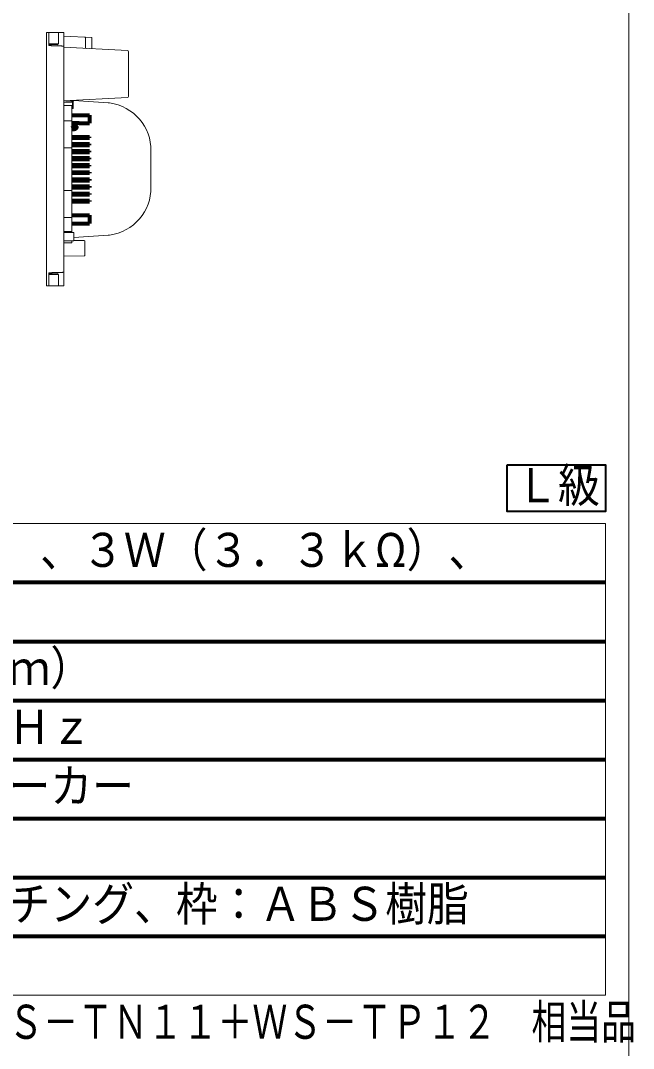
# Model space of a CAD drawing. Units: millimetres on the paper. Extents: x -1226 to 1226, y -319 to 241.
# Drawn here: x 77.4 to 129.4, y -36.5 to 50.6 of the extents above; entities that cross this region are included whole.
import ezdxf
from ezdxf.enums import TextEntityAlignment as Align

# ---------------------------------------------------------------- set-up
doc = ezdxf.new("R2010")
doc.units = ezdxf.units.MM
for name, color, linetype, lineweight in [('0-2_Defpoints', 2, 'Continuous', 80), ('0-4_(J)SP', 1, 'Continuous', 80), ('0-5_gaikei', 1, 'Continuous', 80), ('0-A_SYSTEM', 7, 'Continuous', 20)]:
    doc.layers.add(name, color=color, linetype=linetype, lineweight=lineweight)
doc.layers.add('0-6_moji1', color=1, linetype='Continuous')
doc.styles.add('ＭＳ ゴシック', font='')
doc.styles.get('ＭＳ ゴシック').set_extended_font_data('MS Gothic')

msp = doc.modelspace()

# ---------------------------------------------------------------- linework, layer by layer
at = {"layer": '0-2_Defpoints', "lineweight": 40}
msp.add_lwpolyline([(118.679, 12.976), (127, 12.976), (127, 9.009), (118.679, 9.009)], close=True, dxfattribs=at)
at = {"layer": '0-4_(J)SP', "color": 7, "lineweight": 20}
for p, q in [((79.643, 49.634), (81.093, 49.634)), ((79.643, 49.634), (79.643, 28.134)), ((79.843, 48.512), (79.843, 49.634)), ((79.843, 49.609), (80.643, 49.609)), ((80.643, 49.609), (80.643, 48.659)), ((81.093, 49.634), (81.093, 29.245)), ((81.093, 49.324), (83.445, 49.201)), ((82.943, 49.179), (82.943, 48.321)), ((83.446, 49.197), (83.445, 49.201)), ((83.493, 48.245), (83.493, 49.151)), ((79.843, 48.659), (80.643, 48.659)), ((79.843, 48.593), (80.593, 48.579)), ((80.593, 48.659), (80.593, 48.579)), ((81.093, 48.371), (86.498, 48.088)), ((86.593, 47.988), (86.593, 44.207)), ((86.498, 44.107), (81.093, 43.824)), ((81.093, 43.709), (81.793, 43.709)), ((81.283, 43.834), (81.963, 43.834)), ((81.793, 43.834), (81.793, 43.709)), ((81.843, 43.834), (81.843, 43.184)), ((81.893, 43.184), (81.893, 43.834)), ((81.943, 43.846), (84.869, 43.662)), ((81.943, 43.816), (81.943, 43.834)), ((81.963, 43.834), (81.963, 43.869)), ((84.869, 43.662), (84.988, 43.65)), ((81.093, 43.442), (81.793, 43.442)), ((81.793, 32.656), (81.793, 43.442)), ((81.793, 43.434), (81.843, 43.434)), ((81.843, 43.184), (81.893, 43.184)), ((81.093, 42.125), (81.793, 42.125)), ((81.093, 39.839), (81.793, 39.839)), ((88.493, 36.531), (88.493, 39.685)), ((81.093, 36.229), (81.793, 36.229)), ((81.093, 33.943), (81.793, 33.943)), ((81.093, 32.74), (81.793, 32.74)), ((81.943, 32.656), (81.093, 32.656)), ((81.943, 31.956), (81.943, 32.656)), ((81.943, 32.252), (84.869, 32.437)), ((81.943, 31.956), (81.093, 31.956)), ((81.793, 31.802), (81.793, 31.956)), ((82.844, 31.985), (81.943, 32)), ((82.893, 30.733), (82.893, 31.935)), ((82.844, 30.683), (81.093, 30.652)), ((79.843, 28.134), (79.843, 29.255)), ((79.843, 29.175), (80.593, 29.189)), ((79.843, 29.109), (80.643, 29.109)), ((80.593, 29.189), (80.593, 29.109)), ((80.643, 29.109), (80.643, 28.159)), ((81.093, 29.245), (81.093, 28.134)), ((79.643, 28.134), (81.093, 28.134)), ((79.843, 28.159), (80.643, 28.159))]:
    msp.add_line(p, q, dxfattribs=at)
at = {"layer": '0-4_(J)SP'}
for p, q in [((81.793, 42.626), (83.293, 42.626)), ((82.397, 41.926), (81.793, 41.929)), ((82.395, 41.926), (83.293, 41.926)), ((83.293, 42.626), (83.293, 41.927)), ((81.793, 40.794), (83.293, 40.784)), ((81.793, 40.674), (83.293, 40.684)), ((81.793, 40.194), (83.293, 40.184)), ((81.793, 40.074), (83.293, 40.084)), ((83.293, 40.684), (83.293, 40.784)), ((83.293, 40.084), (83.293, 40.184)), ((81.793, 39.594), (83.293, 39.584)), ((81.793, 39.474), (83.293, 39.484)), ((83.293, 39.484), (83.293, 39.584)), ((81.793, 38.994), (83.293, 38.984)), ((81.793, 38.874), (83.293, 38.884)), ((83.293, 38.384), (81.793, 38.394)), ((83.293, 38.884), (83.293, 38.984)), ((83.293, 38.284), (83.293, 38.384)), ((81.793, 38.274), (83.293, 38.284)), ((81.793, 37.794), (83.293, 37.784)), ((83.293, 37.684), (81.793, 37.674)), ((83.293, 37.784), (83.293, 37.684)), ((81.793, 37.194), (83.293, 37.184)), ((81.793, 37.074), (83.293, 37.084)), ((83.293, 37.184), (83.293, 37.084)), ((81.793, 36.594), (83.293, 36.584)), ((81.793, 36.474), (83.293, 36.484)), ((81.793, 35.994), (83.293, 35.984)), ((81.793, 35.874), (83.293, 35.884)), ((83.293, 36.584), (83.293, 36.484)), ((83.293, 35.984), (83.293, 35.884)), ((81.793, 35.394), (83.293, 35.384)), ((81.793, 35.274), (83.293, 35.284)), ((83.293, 35.384), (83.293, 35.284)), ((81.793, 34.139), (82.397, 34.141)), ((82.395, 34.141), (83.293, 34.141)), ((83.293, 34.141), (83.293, 33.441)), ((81.793, 33.441), (83.293, 33.441))]:
    msp.add_line(p, q, dxfattribs=at)
at = {"layer": '0-4_(J)SP', "color": 7, "lineweight": 20}
for points in [[(80.396, 48.495), (80.378, 48.495), (80.361, 48.496), (80.343, 48.496), (80.325, 48.497), (80.307, 48.497), (80.289, 48.498), (80.271, 48.499), (80.253, 48.499), (80.236, 48.5), (80.218, 48.5), (80.2, 48.501), (80.182, 48.501), (80.164, 48.502), (80.146, 48.503), (80.128, 48.503), (80.111, 48.504), (80.093, 48.504), (80.075, 48.505), (80.057, 48.505), (80.039, 48.506), (80.021, 48.507), (80.003, 48.507), (79.986, 48.508), (79.968, 48.508), (79.95, 48.509), (79.932, 48.51), (79.914, 48.51), (79.896, 48.511), (79.878, 48.511), (79.861, 48.512), (79.843, 48.512)], [(81.093, 48.472), (81.075, 48.473), (81.057, 48.474), (81.039, 48.474), (81.021, 48.475), (81.003, 48.475), (80.986, 48.476), (80.968, 48.476), (80.95, 48.477), (80.932, 48.477), (80.914, 48.478), (80.896, 48.479), (80.878, 48.479), (80.861, 48.48), (80.843, 48.48), (80.825, 48.481), (80.807, 48.481), (80.789, 48.482), (80.771, 48.483), (80.753, 48.483), (80.736, 48.484), (80.718, 48.484), (80.7, 48.485), (80.682, 48.485), (80.664, 48.486), (80.646, 48.487), (80.628, 48.487), (80.611, 48.488), (80.593, 48.488), (80.575, 48.489), (80.557, 48.489), (80.539, 48.49), (80.521, 48.491), (80.503, 48.491), (80.486, 48.492), (80.468, 48.492), (80.45, 48.493), (80.432, 48.493), (80.414, 48.494), (80.396, 48.495)], [(81.403, 31.803), (81.393, 31.803), (81.383, 31.803), (81.373, 31.803), (81.363, 31.803), (81.353, 31.803), (81.343, 31.803), (81.333, 31.803), (81.323, 31.803), (81.313, 31.803), (81.303, 31.803), (81.293, 31.803), (81.283, 31.803), (81.273, 31.803), (81.263, 31.803), (81.253, 31.803), (81.243, 31.803), (81.233, 31.803), (81.223, 31.803), (81.213, 31.803), (81.203, 31.803), (81.193, 31.803), (81.183, 31.803), (81.173, 31.803), (81.163, 31.803), (81.153, 31.803), (81.143, 31.803), (81.133, 31.803), (81.123, 31.803), (81.113, 31.803), (81.103, 31.803), (81.093, 31.803)], [(81.793, 31.802), (81.783, 31.802), (81.773, 31.802), (81.763, 31.802), (81.753, 31.802), (81.743, 31.802), (81.733, 31.802), (81.723, 31.802), (81.713, 31.802), (81.703, 31.802), (81.693, 31.802), (81.683, 31.802), (81.673, 31.802), (81.663, 31.802), (81.653, 31.802), (81.643, 31.802), (81.633, 31.802), (81.623, 31.802), (81.613, 31.802), (81.603, 31.802), (81.593, 31.803), (81.583, 31.803), (81.573, 31.803), (81.563, 31.803), (81.553, 31.803), (81.543, 31.803), (81.533, 31.803), (81.523, 31.803), (81.513, 31.803), (81.503, 31.803), (81.493, 31.803), (81.483, 31.803), (81.473, 31.803), (81.463, 31.803), (81.453, 31.803), (81.443, 31.803), (81.433, 31.803), (81.423, 31.803), (81.413, 31.803), (81.403, 31.803)], [(79.843, 29.255), (79.861, 29.256), (79.878, 29.256), (79.896, 29.257), (79.914, 29.258), (79.932, 29.258), (79.95, 29.259), (79.968, 29.259), (79.986, 29.26), (80.003, 29.261), (80.021, 29.261), (80.039, 29.262), (80.057, 29.262), (80.075, 29.263), (80.093, 29.263), (80.111, 29.264), (80.128, 29.265), (80.146, 29.265), (80.164, 29.266), (80.182, 29.266), (80.2, 29.267), (80.218, 29.267), (80.236, 29.268), (80.253, 29.269), (80.271, 29.269), (80.289, 29.27), (80.307, 29.27), (80.325, 29.271), (80.343, 29.271), (80.361, 29.272), (80.378, 29.273), (80.396, 29.273), (80.414, 29.274), (80.432, 29.274), (80.45, 29.275), (80.468, 29.275), (80.486, 29.276), (80.503, 29.277), (80.521, 29.277), (80.539, 29.278)], [(80.539, 29.278), (80.557, 29.278), (80.575, 29.279), (80.593, 29.279), (80.611, 29.28), (80.628, 29.281), (80.646, 29.281), (80.664, 29.282), (80.682, 29.282), (80.7, 29.283), (80.718, 29.283), (80.736, 29.284), (80.753, 29.285), (80.771, 29.285), (80.789, 29.286), (80.807, 29.286), (80.825, 29.287), (80.843, 29.287), (80.861, 29.288), (80.878, 29.289), (80.896, 29.289), (80.914, 29.29), (80.932, 29.29), (80.95, 29.291), (80.968, 29.291), (80.986, 29.292), (81.003, 29.292), (81.021, 29.293), (81.039, 29.294), (81.057, 29.294), (81.075, 29.295), (81.093, 29.295)]]:
    msp.add_lwpolyline(points, dxfattribs=at)
at = {"layer": '0-4_(J)SP'}
for points in [[(81.842, 41.767), (81.838, 41.768), (81.833, 41.768), (81.829, 41.769), (81.824, 41.769), (81.82, 41.77), (81.815, 41.771), (81.811, 41.771), (81.806, 41.772), (81.802, 41.772), (81.797, 41.773), (81.793, 41.773)], [(81.842, 41.644), (81.838, 41.644), (81.833, 41.645), (81.829, 41.646), (81.824, 41.646), (81.82, 41.647), (81.815, 41.647), (81.811, 41.648), (81.806, 41.648), (81.802, 41.649), (81.797, 41.649), (81.793, 41.65)], [(81.793, 41.418), (81.797, 41.418), (81.802, 41.418), (81.806, 41.419), (81.811, 41.419), (81.815, 41.419), (81.82, 41.419), (81.824, 41.42), (81.829, 41.42), (81.833, 41.42), (81.838, 41.421), (81.842, 41.421), (81.846, 41.421), (81.851, 41.422), (81.855, 41.422), (81.86, 41.422), (81.864, 41.422), (81.869, 41.423), (81.873, 41.423), (81.878, 41.423), (81.882, 41.424), (81.887, 41.424), (81.891, 41.424), (81.896, 41.424), (81.9, 41.425), (81.905, 41.425), (81.909, 41.425), (81.914, 41.426), (81.918, 41.426), (81.923, 41.426), (81.927, 41.427), (81.932, 41.427), (81.936, 41.427), (81.941, 41.427), (81.945, 41.428), (81.95, 41.428), (81.954, 41.428), (81.959, 41.429), (81.963, 41.429), (81.967, 41.429)], [(82.017, 41.745), (82.012, 41.746), (82.008, 41.746), (82.003, 41.747), (81.999, 41.748), (81.994, 41.748), (81.99, 41.749), (81.985, 41.749), (81.981, 41.75), (81.976, 41.75), (81.972, 41.751), (81.967, 41.752), (81.963, 41.752), (81.959, 41.753), (81.954, 41.753), (81.95, 41.754), (81.945, 41.754), (81.941, 41.755), (81.936, 41.755), (81.932, 41.756), (81.927, 41.757), (81.923, 41.757), (81.918, 41.758), (81.914, 41.758), (81.909, 41.759), (81.905, 41.759), (81.9, 41.76), (81.896, 41.761), (81.891, 41.761), (81.887, 41.762), (81.882, 41.762), (81.878, 41.763), (81.873, 41.763), (81.869, 41.764), (81.864, 41.764), (81.86, 41.765), (81.855, 41.766), (81.851, 41.766), (81.846, 41.767), (81.842, 41.767)], [(82.017, 41.622), (82.012, 41.623), (82.008, 41.623), (82.003, 41.624), (81.999, 41.624), (81.994, 41.625), (81.99, 41.625), (81.985, 41.626), (81.981, 41.626), (81.976, 41.627), (81.972, 41.628), (81.967, 41.628), (81.963, 41.629), (81.959, 41.629), (81.954, 41.63), (81.95, 41.63), (81.945, 41.631), (81.941, 41.632), (81.936, 41.632), (81.932, 41.633), (81.927, 41.633), (81.923, 41.634), (81.918, 41.634), (81.914, 41.635), (81.909, 41.635), (81.905, 41.636), (81.9, 41.637), (81.896, 41.637), (81.891, 41.638), (81.887, 41.638), (81.882, 41.639), (81.878, 41.639), (81.873, 41.64), (81.869, 41.64), (81.864, 41.641), (81.86, 41.642), (81.855, 41.642), (81.851, 41.643), (81.846, 41.643), (81.842, 41.644)], [(81.967, 41.429), (81.972, 41.429), (81.976, 41.43), (81.981, 41.43), (81.985, 41.43), (81.99, 41.431), (81.994, 41.431), (81.999, 41.431), (82.003, 41.432), (82.008, 41.432), (82.012, 41.432), (82.017, 41.432)], [(82.017, 41.745), (82.019, 41.745), (82.021, 41.745), (82.024, 41.744), (82.026, 41.744), (82.028, 41.743), (82.031, 41.743), (82.033, 41.743), (82.035, 41.742), (82.038, 41.742), (82.04, 41.741), (82.042, 41.741), (82.045, 41.74), (82.047, 41.74), (82.049, 41.739), (82.051, 41.739), (82.054, 41.738), (82.056, 41.737), (82.058, 41.737), (82.061, 41.736), (82.063, 41.736), (82.065, 41.735), (82.067, 41.734), (82.07, 41.733), (82.072, 41.733), (82.074, 41.732), (82.076, 41.731), (82.078, 41.73), (82.081, 41.729), (82.083, 41.728), (82.085, 41.727), (82.087, 41.726), (82.089, 41.725), (82.091, 41.724), (82.093, 41.723), (82.096, 41.722), (82.098, 41.721), (82.1, 41.72), (82.102, 41.719), (82.104, 41.718)], [(82.044, 41.617), (82.041, 41.617), (82.039, 41.618), (82.037, 41.618), (82.034, 41.619), (82.032, 41.619), (82.029, 41.62), (82.027, 41.62), (82.024, 41.621), (82.022, 41.621), (82.019, 41.622), (82.017, 41.622)], [(82.089, 41.449), (82.087, 41.448), (82.085, 41.447), (82.083, 41.446), (82.08, 41.445), (82.078, 41.445), (82.076, 41.444), (82.074, 41.443), (82.072, 41.442), (82.069, 41.442), (82.067, 41.441), (82.065, 41.44), (82.063, 41.44), (82.06, 41.439), (82.058, 41.439), (82.056, 41.438), (82.054, 41.438), (82.051, 41.437), (82.049, 41.437), (82.047, 41.436), (82.045, 41.436), (82.042, 41.436), (82.04, 41.435), (82.038, 41.435), (82.035, 41.435), (82.033, 41.434), (82.031, 41.434), (82.028, 41.434), (82.026, 41.433), (82.024, 41.433), (82.021, 41.433), (82.019, 41.433), (82.017, 41.432)], [(82.131, 41.576), (82.129, 41.578), (82.127, 41.579), (82.125, 41.581), (82.123, 41.582), (82.121, 41.583), (82.119, 41.585), (82.117, 41.586), (82.114, 41.587), (82.112, 41.589), (82.11, 41.59), (82.108, 41.591), (82.106, 41.592), (82.104, 41.594), (82.102, 41.595), (82.099, 41.596), (82.097, 41.597), (82.095, 41.599), (82.093, 41.6), (82.091, 41.601), (82.088, 41.602), (82.086, 41.603), (82.084, 41.604), (82.082, 41.605), (82.079, 41.606), (82.077, 41.607), (82.075, 41.608), (82.072, 41.609), (82.07, 41.609), (82.068, 41.61), (82.065, 41.611), (82.063, 41.612), (82.061, 41.612), (82.058, 41.613), (82.056, 41.614), (82.054, 41.614), (82.051, 41.615), (82.049, 41.616), (82.046, 41.616), (82.044, 41.617)], [(82.162, 41.502), (82.16, 41.5), (82.159, 41.498), (82.157, 41.496), (82.156, 41.495), (82.154, 41.493), (82.153, 41.491), (82.151, 41.49), (82.149, 41.488), (82.148, 41.486), (82.146, 41.485), (82.144, 41.483), (82.142, 41.482), (82.141, 41.48), (82.139, 41.479), (82.137, 41.477), (82.135, 41.476), (82.133, 41.474), (82.132, 41.473), (82.13, 41.472), (82.128, 41.47), (82.126, 41.469), (82.124, 41.468), (82.122, 41.466), (82.12, 41.465), (82.118, 41.464), (82.116, 41.463), (82.114, 41.461), (82.112, 41.46), (82.11, 41.459), (82.108, 41.458), (82.106, 41.457), (82.104, 41.456), (82.102, 41.455), (82.1, 41.454), (82.098, 41.453), (82.096, 41.452), (82.093, 41.451), (82.091, 41.45), (82.089, 41.449)], [(82.104, 41.718), (82.106, 41.717), (82.108, 41.715), (82.11, 41.714), (82.112, 41.713), (82.114, 41.712), (82.116, 41.71), (82.118, 41.709), (82.12, 41.708), (82.122, 41.706), (82.124, 41.705), (82.126, 41.704), (82.128, 41.702), (82.129, 41.701), (82.131, 41.7), (82.133, 41.698), (82.135, 41.697), (82.137, 41.695), (82.139, 41.694), (82.14, 41.692), (82.142, 41.691), (82.144, 41.689), (82.146, 41.687), (82.147, 41.686), (82.149, 41.684), (82.151, 41.682), (82.152, 41.681), (82.154, 41.679), (82.156, 41.677), (82.157, 41.676), (82.159, 41.674), (82.16, 41.672), (82.162, 41.67), (82.163, 41.668), (82.165, 41.666), (82.166, 41.664), (82.167, 41.663), (82.169, 41.661), (82.17, 41.659), (82.171, 41.657)], [(82.14, 41.567), (82.139, 41.568), (82.138, 41.569), (82.137, 41.57), (82.137, 41.571), (82.136, 41.572), (82.135, 41.572), (82.134, 41.573), (82.134, 41.574), (82.133, 41.575), (82.132, 41.576), (82.131, 41.576)], [(82.17, 41.536), (82.169, 41.536), (82.168, 41.537), (82.167, 41.538), (82.167, 41.539), (82.166, 41.54), (82.165, 41.54), (82.164, 41.541), (82.164, 41.542), (82.163, 41.543), (82.162, 41.544), (82.161, 41.545), (82.161, 41.545), (82.16, 41.546), (82.159, 41.547), (82.158, 41.548), (82.157, 41.549), (82.157, 41.549), (82.156, 41.55), (82.155, 41.551), (82.154, 41.552), (82.154, 41.553), (82.153, 41.554), (82.152, 41.554), (82.151, 41.555), (82.151, 41.556), (82.15, 41.557), (82.149, 41.558), (82.148, 41.558), (82.147, 41.559), (82.147, 41.56), (82.146, 41.561), (82.145, 41.562), (82.144, 41.563), (82.144, 41.563), (82.143, 41.564), (82.142, 41.565), (82.141, 41.566), (82.141, 41.567), (82.14, 41.567)], [(82.193, 41.585), (82.193, 41.583), (82.192, 41.581), (82.192, 41.578), (82.192, 41.576), (82.192, 41.574), (82.192, 41.571), (82.191, 41.569), (82.191, 41.567), (82.191, 41.564), (82.19, 41.562), (82.19, 41.56), (82.19, 41.558), (82.189, 41.555), (82.188, 41.553), (82.188, 41.551), (82.187, 41.549), (82.186, 41.546), (82.186, 41.544), (82.185, 41.542), (82.184, 41.54), (82.183, 41.538), (82.182, 41.535), (82.181, 41.533), (82.18, 41.531), (82.179, 41.529), (82.178, 41.527), (82.177, 41.525), (82.176, 41.523), (82.175, 41.521), (82.174, 41.519), (82.173, 41.517), (82.171, 41.515), (82.17, 41.513), (82.169, 41.511), (82.168, 41.509), (82.166, 41.507), (82.165, 41.505), (82.163, 41.503), (82.162, 41.502)], [(82.171, 41.533), (82.171, 41.533), (82.171, 41.534), (82.171, 41.534), (82.171, 41.534), (82.171, 41.534), (82.17, 41.534), (82.17, 41.535), (82.17, 41.535), (82.17, 41.535), (82.17, 41.535), (82.17, 41.536)], [(82.171, 41.657), (82.173, 41.655), (82.174, 41.653), (82.175, 41.651), (82.176, 41.649), (82.177, 41.646), (82.178, 41.644), (82.179, 41.642), (82.18, 41.64), (82.181, 41.638), (82.182, 41.636), (82.183, 41.634), (82.184, 41.631), (82.185, 41.629), (82.186, 41.627), (82.186, 41.625), (82.187, 41.622), (82.188, 41.62), (82.188, 41.618), (82.189, 41.616), (82.19, 41.613), (82.19, 41.611), (82.19, 41.609), (82.191, 41.606), (82.191, 41.604), (82.191, 41.602), (82.192, 41.599), (82.192, 41.597), (82.192, 41.595), (82.192, 41.592), (82.192, 41.59), (82.193, 41.588), (82.193, 41.585)], [(82.176, 41.525), (82.176, 41.525), (82.176, 41.525), (82.176, 41.525), (82.176, 41.526), (82.176, 41.526), (82.175, 41.526), (82.175, 41.526), (82.175, 41.526), (82.175, 41.527), (82.175, 41.527), (82.175, 41.527), (82.175, 41.527), (82.175, 41.528), (82.174, 41.528), (82.174, 41.528), (82.174, 41.528), (82.174, 41.528), (82.174, 41.529), (82.174, 41.529), (82.174, 41.529), (82.174, 41.529), (82.173, 41.529), (82.173, 41.53), (82.173, 41.53), (82.173, 41.53), (82.173, 41.53), (82.173, 41.531), (82.173, 41.531), (82.172, 41.531), (82.172, 41.531), (82.172, 41.531), (82.172, 41.532), (82.172, 41.532), (82.172, 41.532), (82.172, 41.532), (82.172, 41.533), (82.171, 41.533), (82.171, 41.533), (82.171, 41.533)]]:
    msp.add_lwpolyline(points, dxfattribs=at)
at = {"layer": '0-4_(J)SP', "color": 7, "lineweight": 20}
for centre, radius, start, end in [((82.893, 49.179), 0.05, 0, 87), ((83.443, 49.151), 0.05, 0, 87), ((82.993, 48.321), 0.05, 180, 267), ((86.493, 47.988), 0.1, 0, 87.00002), ((84.431, 39.626), 4.062, 359.17244, 82.12888), ((86.493, 44.207), 0.1, 273.00154, 0.00008), ((84.431, 36.472), 4.062, 277.87112, 0.82756), ((84.769, 34.033), 1.6, 273.60476, 277.87112), ((82.843, 31.935), 0.05, 0, 88.99999), ((82.843, 30.733), 0.05, 271.00001, 0)]:
    msp.add_arc(centre, radius, start, end, dxfattribs=at)
at = {"layer": '0-5_gaikei', "color": 4, "lineweight": 9}
for p, q in [((127, 8.009), (2, 8.009)), ((127, -31.991), (127, 8.009)), ((2, -31.991), (127, -31.991))]:
    msp.add_line(p, q, dxfattribs=at)
at = {"layer": '0-5_gaikei'}
for p, q in [((127, 3.009), (2, 3.009)), ((2, -1.991), (127, -1.991)), ((2, -6.991), (127, -6.991)), ((2, -11.991), (127, -11.991)), ((2, -16.991), (127, -16.991)), ((2, -21.991), (127, -21.991)), ((2, -26.991), (127, -26.991))]:
    msp.add_line(p, q, dxfattribs=at)
at = {"layer": '0-A_SYSTEM'}
msp.add_line((129, 203.009), (129, -276.991), dxfattribs=at)

# ---------------------------------------------------------------- texts
at = {"layer": '0-2_Defpoints', "style": 'ＭＳ ゴシック', "width": 0.9}
for s, p in [('Ｌ級', (119.44, 8.937)), ('６Ｗ（１．６７ｋΩ）、３Ｗ（３．３ｋΩ）、', (44.5, 3.454)), ('９４ｄＢ（１Ｗ／１ｍ）', (44.5, -6.546)), ('１２０Ｈｚ～１５ｋＨｚ', (44.5, -11.546)), ('１２ｃｍコーンスピーカー', (44.5, -16.546)), ('ネット：アルミパンチング、枠：ＡＢＳ樹脂', (44.5, -26.546))]:
    msp.add_text(s, height=2.889, dxfattribs=at).set_placement(p, align=Align.BOTTOM_LEFT)
at = {"layer": '0-6_moji1', "style": 'ＭＳ ゴシック', "width": 0.75}
msp.add_text('パナソニック：ＷＳ－ＴＮ１１＋ＷＳ－ＴＰ１２\u3000相当品', height=2.889, dxfattribs=at).set_placement((52.76, -36.546), align=Align.BOTTOM_LEFT)

doc.saveas('drawing.dxf')
